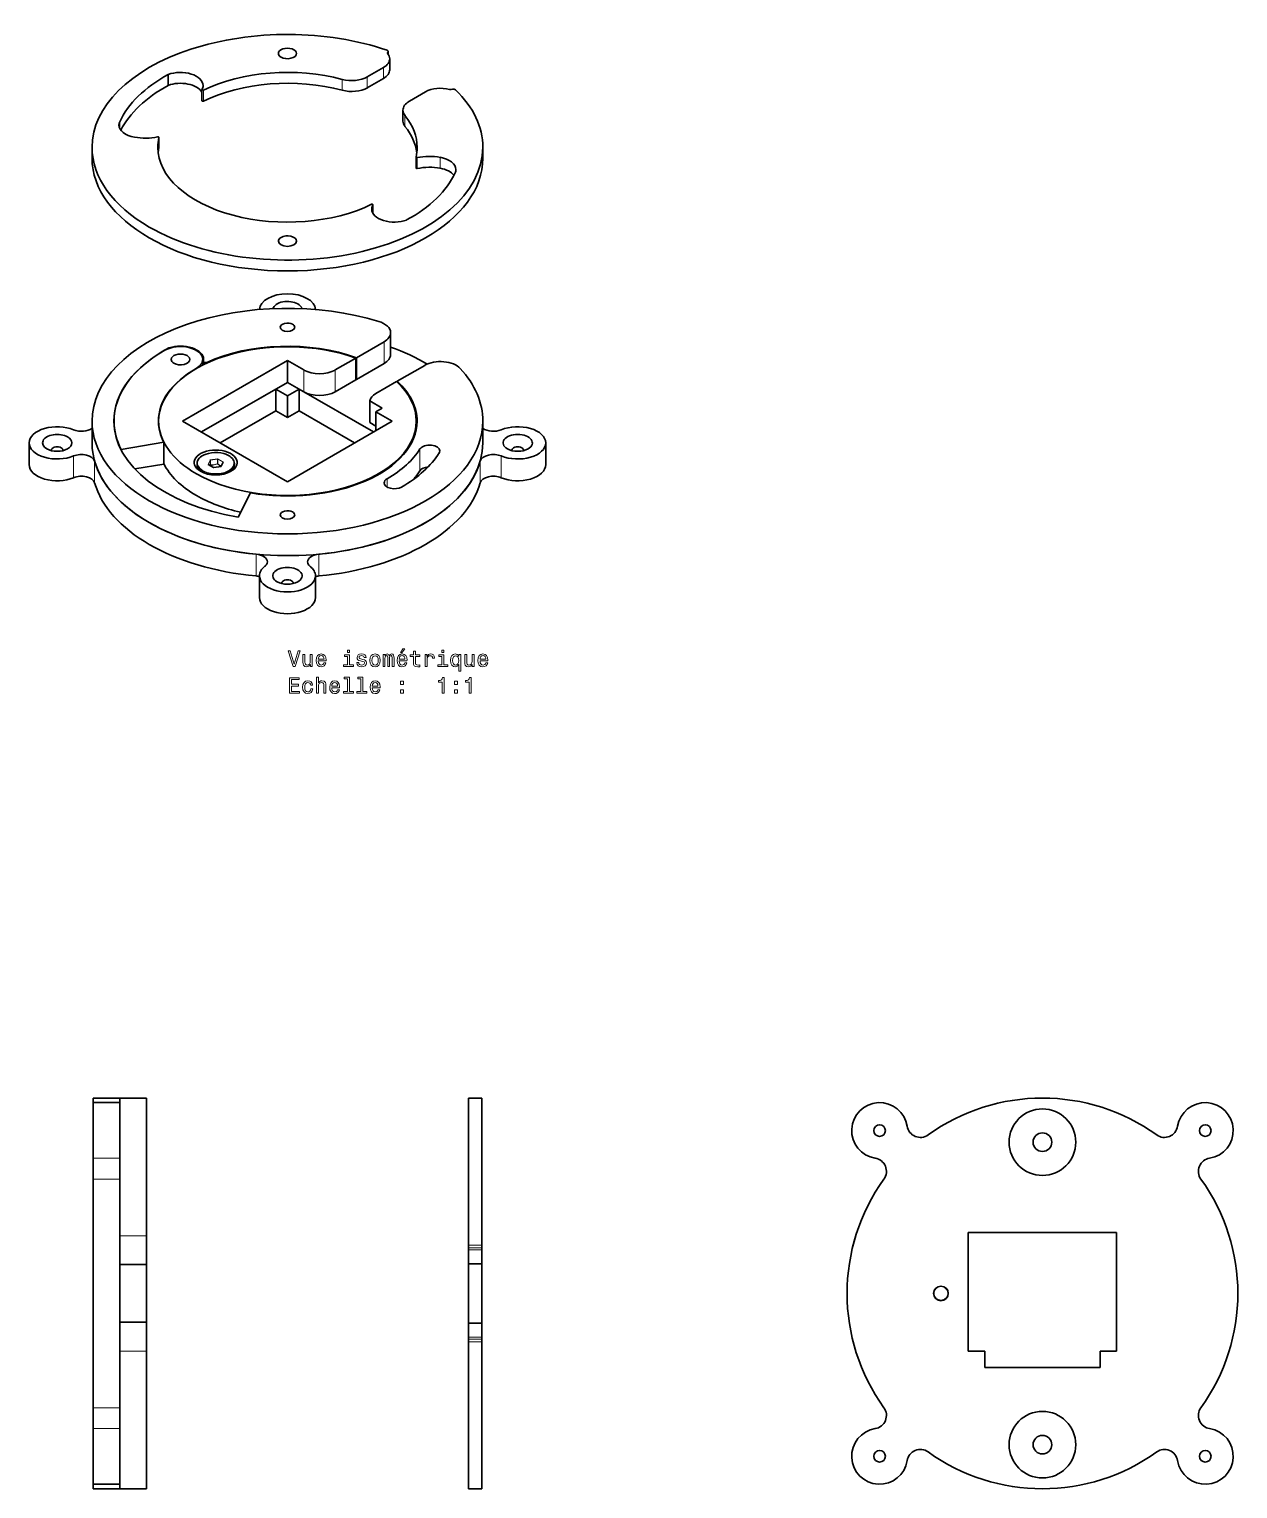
# Model space of a CAD drawing. Extents: x 338 to 980, y 50 to 705.
# Drawn here: x 706.4 to 978.6, y 376.5 to 705.2 of the extents above; entities that cross this region are included whole.
import ezdxf

# ---------------------------------------------------------------- set-up
doc = ezdxf.new("R2010")
doc.units = 0

msp = doc.modelspace()

# ---------------------------------------------------------------- linework, layer by layer
at = {"color": 7, "lineweight": 35, "ltscale": 0.017064}
msp.add_line((787.22, 700.22), (787.22, 699.54), dxfattribs=at)
at = {"color": 7, "lineweight": 13, "ltscale": 0.010741}
msp.add_line((787.14, 700.07), (787.14, 699.64), dxfattribs=at)
at = {"color": 7, "lineweight": 35, "ltscale": 0.061238}
for p, q in [((787.55, 696.08), (787.55, 698.53)), ((745.27, 691.55), (745.27, 689.1)), ((790.54, 684.52), (790.54, 686.97)), ((720.53, 676.17), (720.53, 678.62))]:
    msp.add_line(p, q, dxfattribs=at)
at = {"color": 7, "lineweight": 35, "ltscale": 0.061237}
for p, q in [((737.68, 692.55), (737.68, 695)), ((735.57, 680.84), (735.57, 678.4)), ((808.53, 676.17), (808.53, 678.62)), ((793.49, 676.39), (793.49, 673.94))]:
    msp.add_line(p, q, dxfattribs=at)
at = {"color": 7, "lineweight": 13, "ltscale": 0.061238}
for p, q in [((776.88, 693.9), (776.88, 691.46)), ((786.14, 696.57), (786.14, 694.12)), ((798.96, 673.91), (798.96, 676.36))]:
    msp.add_line(p, q, dxfattribs=at)
at = {"color": 7, "lineweight": 35, "ltscale": 0.104427}
for p, q in [((786.14, 696.57), (782.52, 694.48)), ((795.62, 691.1), (792, 689.01))]:
    msp.add_line(p, q, dxfattribs=at)
at = {"color": 7, "lineweight": 13, "ltscale": 0.061237}
for p, q in [((782.52, 694.48), (782.52, 692.03)), ((745.6, 691.46), (745.6, 689.01)), ((791, 683.3), (791, 685.75)), ((735.57, 680.83), (735.57, 678.38)), ((793.76, 676.29), (793.76, 673.84))]:
    msp.add_line(p, q, dxfattribs=at)
at = {"color": 7, "lineweight": 35, "ltscale": 0.104426}
msp.add_line((786.14, 694.12), (782.52, 692.03), dxfattribs=at)
at = {"color": 7, "lineweight": 13, "ltscale": 0.03683}
msp.add_line((726.76, 682.9), (726.76, 684.37), dxfattribs=at)
at = {"color": 7, "lineweight": 13, "ltscale": 0.046822}
msp.add_line((783.78, 665.65), (783.78, 663.78), dxfattribs=at)
at = {"color": 7, "lineweight": 35, "ltscale": 0.048186}
msp.add_line((783.79, 665.69), (783.79, 663.76), dxfattribs=at)
at = {"color": 7, "lineweight": 35, "ltscale": 0.179331}
for p, q in [((780.07, 631.23), (786.28, 634.81)), ((786.28, 629.91), (780.07, 626.33))]:
    msp.add_line(p, q, dxfattribs=at)
at = {"color": 7, "lineweight": 13, "ltscale": 0.122475}
for p, q in [((786.28, 629.91), (786.28, 634.81)), ((768.21, 623.56), (768.21, 628.46)), ((775.28, 623.56), (775.28, 628.46)), ((716.37, 604.21), (716.37, 609.11)), ((794.38, 605.78), (794.38, 610.67)), ((812.69, 609.11), (812.69, 604.21)), ((721.1, 603.08), (721.1, 607.98)), ((807.96, 607.98), (807.96, 603.08)), ((757.49, 582.07), (757.49, 586.97)), ((771.57, 582.07), (771.57, 586.97))]:
    msp.add_line(p, q, dxfattribs=at)
at = {"color": 7, "lineweight": 35, "ltscale": 0.122475}
for p, q in [((787.75, 631.96), (787.75, 636.86)), ((780.07, 626.33), (780.07, 631.23)), ((764.53, 625.68), (764.53, 630.58)), ((761.91, 619.27), (761.91, 624.17)), ((764.53, 617.76), (764.53, 622.66)), ((767.15, 619.27), (767.15, 624.17)), ((783.05, 621.52), (783.05, 616.62)), ((720.53, 612.05), (720.53, 616.95)), ((808.53, 612.05), (808.53, 616.95)), ((706.37, 612.05), (706.37, 607.15)), ((736.66, 607.28), (736.66, 612.18)), ((822.69, 612.05), (822.69, 607.15)), ((758.23, 582.11), (758.23, 577.21)), ((770.83, 582.11), (770.83, 577.21))]:
    msp.add_line(p, q, dxfattribs=at)
at = {"color": 7, "lineweight": 13, "ltscale": 0.003169}
msp.add_line((737.78, 633.3), (737.78, 633.42), dxfattribs=at)
at = {"color": 7, "lineweight": 13, "ltscale": 0.003339}
msp.add_line((737.88, 633.33), (737.88, 633.47), dxfattribs=at)
at = {"color": 7, "lineweight": 35, "ltscale": 0.134218}
msp.add_line((775.28, 628.46), (779.93, 631.14), dxfattribs=at)
at = {"color": 7, "lineweight": 35, "ltscale": 0.122473}
msp.add_line((779.93, 626.24), (779.93, 631.14), dxfattribs=at)
at = {"color": 7, "lineweight": 35}
for p, q in [((740.91, 616.95), (764.53, 630.58)), ((745.15, 614.5), (764.53, 625.68)), ((740.91, 616.95), (764.53, 603.31)), ((788.15, 616.95), (764.53, 603.31)), ((732.76, 433.47), (732.76, 464.5)), ((805.3, 431.39), (805.3, 464.5)), ((808.3, 431.39), (808.3, 464.5)), ((720.76, 420.5), (720.76, 446.23)), ((726.76, 420.5), (726.76, 446.23)), ((951.26, 434.2), (917.86, 434.2)), ((917.86, 407.5), (917.86, 434.2)), ((951.26, 434.2), (951.26, 407.5)), ((720.76, 394.77), (720.76, 420.5)), ((726.76, 394.77), (726.76, 420.5)), ((805.3, 376.5), (805.3, 409.61)), ((808.3, 376.5), (808.3, 409.61)), ((732.76, 376.5), (732.76, 407.53)), ((921.56, 403.8), (947.56, 403.8)), ((921.56, 403.8), (947.56, 403.8))]:
    msp.add_line(p, q, dxfattribs=at)
at = {"color": 7, "lineweight": 13, "ltscale": 0.001021}
msp.add_line((743.98, 628.77), (743.98, 628.81), dxfattribs=at)
at = {"color": 7, "lineweight": 35, "ltscale": 0.03226}
msp.add_line((745.44, 629.56), (745.44, 630.85), dxfattribs=at)
at = {"color": 7, "lineweight": 35, "ltscale": 0.019063}
msp.add_line((745.59, 630.4), (745.59, 629.64), dxfattribs=at)
at = {"color": 7, "lineweight": 13, "ltscale": 0.00369}
msp.add_line((746.4, 630.17), (746.4, 630.02), dxfattribs=at)
at = {"color": 7, "lineweight": 35, "ltscale": 0.106144}
for p, q in [((768.21, 628.46), (764.53, 630.58)), ((768.21, 623.56), (764.53, 625.68))]:
    msp.add_line(p, q, dxfattribs=at)
at = {"color": 7, "lineweight": 35, "ltscale": 0.179332}
msp.add_line((789.26, 625.92), (795.48, 629.51), dxfattribs=at)
at = {"color": 7, "lineweight": 35, "ltscale": 0.134219}
for p, q in [((779.93, 626.24), (775.28, 623.56)), ((784.47, 623.15), (789.12, 625.84))]:
    msp.add_line(p, q, dxfattribs=at)
at = {"color": 7, "lineweight": 35, "ltscale": 0.005473}
msp.add_line((789.26, 625.7), (789.26, 625.92), dxfattribs=at)
at = {"color": 7, "lineweight": 35, "ltscale": 0.483775}
for p, q in [((745.15, 614.5), (761.91, 624.17)), ((783.9, 614.5), (767.15, 624.17))]:
    msp.add_line(p, q, dxfattribs=at)
at = {"color": 7, "lineweight": 35, "ltscale": 0.075525}
for p, q in [((764.53, 622.66), (761.91, 624.17)), ((764.53, 622.66), (767.15, 624.17)), ((764.53, 617.76), (761.91, 619.27)), ((764.53, 617.76), (767.15, 619.27))]:
    msp.add_line(p, q, dxfattribs=at)
at = {"color": 7, "lineweight": 35, "ltscale": 0.08165}
msp.add_line((785.88, 619.89), (783.05, 621.52), dxfattribs=at)
at = {"color": 7, "lineweight": 35, "ltscale": 0.3613}
for p, q in [((749.4, 612.05), (761.91, 619.27)), ((779.66, 612.05), (767.15, 619.27))]:
    msp.add_line(p, q, dxfattribs=at)
at = {"color": 7, "lineweight": 35, "ltscale": 0.040824}
msp.add_line((785.88, 619.89), (784.47, 619.07), dxfattribs=at)
at = {"color": 7, "lineweight": 35, "ltscale": 0.106145}
for p, q in [((784.47, 619.07), (784.47, 614.82)), ((788.15, 616.95), (784.47, 619.07))]:
    msp.add_line(p, q, dxfattribs=at)
at = {"color": 7, "lineweight": 35, "ltscale": 0.02851}
msp.add_line((725.47, 615.81), (725.47, 616.95), dxfattribs=at)
at = {"color": 7, "lineweight": 35, "ltscale": 0.024593}
msp.add_line((735.52, 615.96), (735.52, 616.95), dxfattribs=at)
at = {"color": 7, "lineweight": 35, "ltscale": 0.040825}
msp.add_line((784.47, 615.8), (783.05, 616.62), dxfattribs=at)
at = {"color": 7, "lineweight": 35, "ltscale": 0.049251}
msp.add_line((793.54, 614.98), (793.54, 616.95), dxfattribs=at)
at = {"color": 7, "lineweight": 35, "ltscale": 0.243185}
msp.add_line((736.66, 612.18), (727.07, 610.54), dxfattribs=at)
at = {"color": 7, "lineweight": 35, "ltscale": 0.002522}
msp.add_line((727.07, 610.44), (727.07, 610.54), dxfattribs=at)
at = {"color": 7, "lineweight": 13, "ltscale": 0.025734}
for p, q in [((747.09, 608.19), (746.65, 607.26)), ((747.13, 608.14), (746.7, 607.21)), ((749.65, 606.79), (750.08, 607.73))]:
    msp.add_line(p, q, dxfattribs=at)
at = {"color": 7, "lineweight": 13, "ltscale": 0.026364}
msp.add_line((747.13, 607.09), (747.13, 608.14), dxfattribs=at)
at = {"color": 7, "lineweight": 13, "ltscale": 0.040914}
for p, q in [((748.77, 608.48), (747.16, 608.23)), ((748.79, 608.41), (747.17, 608.16))]:
    msp.add_line(p, q, dxfattribs=at)
at = {"color": 7, "lineweight": 13, "ltscale": 0.026366}
for p, q in [((747.17, 607.11), (747.17, 608.16)), ((748.79, 607.36), (748.79, 608.41)), ((748.84, 607.35), (748.84, 608.41))]:
    msp.add_line(p, q, dxfattribs=at)
at = {"color": 7, "lineweight": 13, "ltscale": 0.034176}
for p, q in [((750.02, 607.72), (748.84, 608.41)), ((746.68, 607.2), (747.86, 606.52))]:
    msp.add_line(p, q, dxfattribs=at)
at = {"color": 7, "lineweight": 13, "ltscale": 0.034178}
msp.add_line((750.05, 607.78), (748.87, 608.47), dxfattribs=at)
at = {"color": 7, "lineweight": 35, "ltscale": 0.164989}
msp.add_line((736.66, 607.28), (730.16, 606.17), dxfattribs=at)
at = {"color": 7, "lineweight": 35, "ltscale": 0.00732}
for p, q in [((744.17, 607.12), (744.17, 607.41)), ((752.57, 607.12), (752.57, 607.41))]:
    msp.add_line(p, q, dxfattribs=at)
at = {"color": 7, "lineweight": 35, "ltscale": 0.000191654}
msp.add_line((746.7, 607.2), (746.7, 607.21), dxfattribs=at)
at = {"color": 7, "lineweight": 35, "ltscale": 0.034176}
msp.add_line((746.7, 607.2), (747.89, 606.52), dxfattribs=at)
at = {"color": 7, "lineweight": 13, "ltscale": 0.002935}
msp.add_line((747.13, 607.09), (747.1, 606.98), dxfattribs=at)
at = {"color": 7, "lineweight": 13, "ltscale": 0.002601}
msp.add_line((747.17, 607.06), (747.13, 606.96), dxfattribs=at)
at = {"color": 7, "lineweight": 35, "ltscale": 0.040912}
msp.add_line((747.95, 606.51), (749.57, 606.76), dxfattribs=at)
at = {"color": 7, "lineweight": 13, "ltscale": 0.040912}
msp.add_line((747.96, 606.5), (749.58, 606.75), dxfattribs=at)
at = {"color": 7, "lineweight": 13, "ltscale": 0.001324}
msp.add_line((748.79, 607.36), (748.81, 607.31), dxfattribs=at)
at = {"color": 7, "lineweight": 13, "ltscale": 0.001085}
msp.add_line((748.84, 607.28), (748.81, 607.31), dxfattribs=at)
at = {"color": 7, "lineweight": 13, "ltscale": 0.001073}
msp.add_line((748.87, 607.32), (748.84, 607.35), dxfattribs=at)
at = {"color": 7, "lineweight": 35, "ltscale": 0.025734}
msp.add_line((749.6, 606.77), (750.04, 607.71), dxfattribs=at)
at = {"color": 7, "lineweight": 13, "ltscale": 0.001215}
msp.add_line((750.02, 607.67), (750.02, 607.72), dxfattribs=at)
at = {"color": 7, "lineweight": 13, "ltscale": 0.04695}
msp.add_line((786.99, 602.1), (786.99, 603.98), dxfattribs=at)
at = {"color": 7, "lineweight": 35, "ltscale": 0.153989}
msp.add_line((756.23, 600.78), (753.42, 595.29), dxfattribs=at)
at = {"color": 7, "lineweight": 35, "ltscale": 0.030039}
msp.add_line((720.76, 463.3), (720.76, 464.5), dxfattribs=at)
at = {"color": 7, "lineweight": 35, "ltscale": 0.15}
for p, q in [((720.76, 464.5), (726.76, 464.5)), ((726.76, 464.5), (732.76, 464.5)), ((726.76, 463.47), (720.76, 463.47)), ((726.76, 427), (732.76, 427)), ((726.76, 414), (732.76, 414)), ((726.76, 377.53), (720.76, 377.53)), ((720.76, 376.5), (726.76, 376.5)), ((726.76, 376.5), (732.76, 376.5))]:
    msp.add_line(p, q, dxfattribs=at)
at = {"color": 7, "lineweight": 35, "ltscale": 0.025726}
msp.add_line((726.76, 463.47), (726.76, 464.5), dxfattribs=at)
msp.add_line((726.76, 463.47), (726.76, 464.5), dxfattribs=at)
at = {"color": 7, "lineweight": 35, "ltscale": 0.075}
for p, q in [((805.3, 464.5), (808.3, 464.5)), ((808.3, 427.2), (805.3, 427.2)), ((808.3, 413.8), (805.3, 413.8)), ((805.3, 376.5), (808.3, 376.5))]:
    msp.add_line(p, q, dxfattribs=at)
at = {"color": 7, "lineweight": 35, "ltscale": 0.313062}
for p, q in [((720.76, 463.47), (720.76, 450.95)), ((726.76, 450.95), (726.76, 463.47)), ((720.76, 390.05), (720.76, 377.53)), ((726.76, 377.53), (726.76, 390.05))]:
    msp.add_line(p, q, dxfattribs=at)
at = {"color": 7, "lineweight": 35, "ltscale": 0.000370026}
msp.add_line((805.3, 459.55), (805.3, 459.56), dxfattribs=at)
at = {"color": 7, "lineweight": 13, "ltscale": 0.15}
for p, q in [((720.76, 450.95), (726.76, 450.95)), ((720.76, 446.23), (726.76, 446.23)), ((726.76, 433.47), (732.76, 433.47)), ((726.76, 407.53), (732.76, 407.53)), ((720.76, 394.77), (726.76, 394.77)), ((720.76, 390.05), (726.76, 390.05))]:
    msp.add_line(p, q, dxfattribs=at)
at = {"color": 7, "lineweight": 35, "ltscale": 0.117937}
for p, q in [((720.76, 446.23), (720.76, 450.95)), ((726.76, 446.23), (726.76, 450.95)), ((720.76, 390.05), (720.76, 394.77)), ((726.76, 390.05), (726.76, 394.77))]:
    msp.add_line(p, q, dxfattribs=at)
at = {"color": 7, "lineweight": 35, "ltscale": 0.318921}
for p, q in [((726.76, 433.47), (726.76, 446.23)), ((726.76, 394.77), (726.76, 407.53))]:
    msp.add_line(p, q, dxfattribs=at)
at = {"color": 7, "lineweight": 35, "ltscale": 0.055}
msp.add_line((951.26, 434.2), (951.26, 432), dxfattribs=at)
at = {"color": 7, "lineweight": 35, "ltscale": 0.161858}
msp.add_line((732.76, 427), (732.76, 433.47), dxfattribs=at)
at = {"color": 7, "lineweight": 13, "ltscale": 0.075}
for p, q in [((808.3, 431.39), (805.3, 431.39)), ((808.3, 430.78), (805.3, 430.78)), ((808.3, 430.34), (805.3, 430.34)), ((808.3, 410.66), (805.3, 410.66)), ((808.3, 410.22), (805.3, 410.22)), ((808.3, 409.61), (805.3, 409.61))]:
    msp.add_line(p, q, dxfattribs=at)
at = {"color": 7, "lineweight": 35, "ltscale": 0.015247}
for p, q in [((805.3, 430.78), (805.3, 431.39)), ((808.3, 430.78), (808.3, 431.39)), ((805.3, 409.61), (805.3, 410.22)), ((808.3, 409.61), (808.3, 410.22))]:
    msp.add_line(p, q, dxfattribs=at)
at = {"color": 7, "lineweight": 35, "ltscale": 0.010969}
for p, q in [((805.3, 430.34), (805.3, 430.78)), ((808.3, 430.34), (808.3, 430.78)), ((805.3, 410.22), (805.3, 410.66)), ((808.3, 410.22), (808.3, 410.66))]:
    msp.add_line(p, q, dxfattribs=at)
at = {"color": 7, "lineweight": 35, "ltscale": 0.078551}
for p, q in [((805.3, 427.2), (805.3, 430.34)), ((808.3, 427.2), (808.3, 430.34)), ((805.3, 410.66), (805.3, 413.8)), ((808.3, 410.66), (808.3, 413.8))]:
    msp.add_line(p, q, dxfattribs=at)
at = {"color": 7, "lineweight": 35, "ltscale": 0.374099}
msp.add_line((805.3, 413.8), (805.3, 428.76), dxfattribs=at)
at = {"color": 7, "lineweight": 35, "ltscale": 0.325}
msp.add_line((732.76, 414), (732.76, 427), dxfattribs=at)
at = {"color": 7, "lineweight": 35, "ltscale": 0.334998}
msp.add_line((808.3, 413.8), (808.3, 427.2), dxfattribs=at)
at = {"color": 7, "lineweight": 35, "ltscale": 0.001415}
msp.add_line((910.66, 419.36), (910.62, 419.32), dxfattribs=at)
at = {"color": 7, "lineweight": 13, "ltscale": 0.002001}
msp.add_line((911.7, 419), (911.7, 418.92), dxfattribs=at)
at = {"color": 7, "lineweight": 13, "ltscale": 3.00563e-05}
msp.add_line((913.3, 420.45), (913.3, 420.45), dxfattribs=at)
at = {"color": 7, "lineweight": 13, "ltscale": 0.000107431}
msp.add_line((913.32, 420.36), (913.32, 420.36), dxfattribs=at)
at = {"color": 7, "lineweight": 35, "ltscale": 0.161859}
msp.add_line((732.76, 407.53), (732.76, 414), dxfattribs=at)
at = {"color": 7, "lineweight": 35, "ltscale": 0.0375}
msp.add_line((951.26, 409), (951.26, 407.5), dxfattribs=at)
at = {"color": 7, "lineweight": 35, "ltscale": 0.0925}
for p, q in [((921.56, 407.5), (917.86, 407.5)), ((921.56, 407.5), (921.56, 403.8)), ((947.56, 407.5), (947.56, 403.8)), ((947.56, 407.5), (951.26, 407.5))]:
    msp.add_line(p, q, dxfattribs=at)
at = {"color": 7, "lineweight": 35, "ltscale": 0.025702}
for p, q in [((720.76, 376.5), (720.76, 377.53)), ((726.76, 376.5), (726.76, 377.53))]:
    msp.add_line(p, q, dxfattribs=at)
at = {"color": 7, "lineweight": 35, "ltscale": 0.0257}
msp.add_line((726.76, 376.5), (726.76, 377.53), dxfattribs=at)
at = {"color": 7, "lineweight": 35}
for points in [[(752.57, 607.41), (752.53, 607.73), (752.45, 607.98), (752.33, 608.23), (752.14, 608.5), (751.89, 608.76), (751.55, 609.03), (751.14, 609.27), (750.69, 609.47), (750.2, 609.63), (749.54, 609.78), (748.84, 609.86), (748.13, 609.87), (747.43, 609.82), (746.76, 609.69), (746.25, 609.54), (745.78, 609.36), (745.35, 609.13), (744.98, 608.88), (744.67, 608.59), (744.44, 608.28), (744.34, 608.12)], [(744.17, 607.12), (744.2, 606.8), (744.3, 606.5), (744.46, 606.21), (744.69, 605.92), (744.99, 605.65), (745.19, 605.5)], [(752.39, 606.41), (752.21, 606.12), (751.94, 605.81), (751.59, 605.53), (751.54, 605.5)], [(910.36, 419.54), (910.48, 419.42), (910.59, 419.33), (910.62, 419.32)], [(910.36, 419.54), (910.64, 419.28), (910.92, 419.1), (911.26, 418.98), (911.57, 418.93), (911.7, 418.92)]]:
    msp.add_lwpolyline(points, dxfattribs=at)
at = {"color": 7, "lineweight": 13}
for points in [[(748.79, 607.36), (748.4, 607.22), (747.98, 607.13), (747.56, 607.09), (747.17, 607.11)], [(748.81, 607.31), (748.31, 607.15), (747.82, 607.06), (747.5, 607.04), (747.17, 607.06)], [(748.84, 607.28), (749.22, 606.98), (749.59, 606.77)], [(748.87, 607.32), (749.03, 607.18), (749.36, 606.95), (749.62, 606.81)], [(913.24, 420.45), (913.23, 420.35), (913.16, 420.08), (913.04, 419.8), (912.85, 419.54), (912.61, 419.32), (912.33, 419.15), (912.28, 419.13)], [(913.32, 420.36), (913.3, 420.45), (913.3, 420.45)], [(913.32, 420.36), (913.31, 420.43), (913.3, 420.45)]]:
    msp.add_lwpolyline(points, dxfattribs=at)
for points in [[(789.99, 564.79), (790.28, 564.79), (790.99, 565.65), (790.49, 565.65)], [(766.92, 565.22), (766.05, 562.24), (765.14, 565.22), (764.66, 565.22), (765.79, 561.71), (766.3, 561.71), (767.4, 565.22)], [(770.13, 564.42), (769.68, 564.42), (769.68, 562.86), (769.63, 562.49), (769.49, 562.23), (769.26, 562.07), (768.96, 562.02), (768.72, 562.06), (768.57, 562.18), (768.49, 562.39), (768.47, 562.68), (768.47, 564.42), (768.02, 564.42), (768.02, 562.64), (768.04, 562.28), (768.13, 561.99), (768.43, 561.71), (768.9, 561.62), (769.15, 561.65), (769.37, 561.74), (769.55, 561.9), (769.7, 562.13), (769.7, 561.71), (770.13, 561.71)], [(771.46, 562.94), (773.24, 562.94), (773.24, 563.15), (773.16, 563.73), (772.94, 564.16), (772.59, 564.42), (772.12, 564.52), (771.66, 564.42), (771.31, 564.13), (771.08, 563.67), (771, 563.07), (771.07, 562.45), (771.3, 562), (771.65, 561.71), (772.1, 561.62), (772.5, 561.68), (772.82, 561.85), (773.06, 562.13), (773.19, 562.49), (772.75, 562.49), (772.66, 562.29), (772.53, 562.14), (772.16, 562.02), (771.87, 562.07), (771.65, 562.25), (771.51, 562.54), (771.46, 562.92)], [(771.46, 563.31), (771.52, 563.66), (771.65, 563.92), (771.86, 564.07), (772.13, 564.13), (772.4, 564.07), (772.61, 563.92), (772.73, 563.66), (772.78, 563.31)], [(778.5, 562.09), (778.5, 564.33), (777.36, 564.33), (777.36, 563.95), (778.06, 563.95), (778.06, 562.09), (777.15, 562.09), (777.15, 561.71), (779.42, 561.71), (779.42, 562.09)], [(778.52, 565.33), (778.05, 565.33), (778.05, 564.83), (778.52, 564.83)], [(781.51, 563.29), (781.08, 563.39), (780.76, 563.51), (780.66, 563.75), (780.69, 563.91), (780.79, 564.03), (780.96, 564.11), (781.21, 564.14), (781.45, 564.11), (781.64, 564.02), (781.76, 563.88), (781.81, 563.7), (782.24, 563.7), (782.24, 563.71), (782.16, 564.04), (781.96, 564.3), (781.64, 564.46), (781.21, 564.52), (780.78, 564.46), (780.47, 564.29), (780.27, 564.04), (780.21, 563.73), (780.26, 563.43), (780.4, 563.22), (780.63, 563.06), (780.97, 562.96), (781.46, 562.84), (781.77, 562.71), (781.85, 562.61), (781.88, 562.46), (781.83, 562.27), (781.71, 562.13), (781.51, 562.04), (781.25, 562.01), (780.97, 562.04), (780.77, 562.15), (780.64, 562.32), (780.58, 562.56), (780.15, 562.56), (780.22, 562.15), (780.43, 561.86), (780.76, 561.68), (781.21, 561.62), (781.69, 561.68), (782.03, 561.86), (782.25, 562.14), (782.32, 562.51), (782.27, 562.83), (782.11, 563.04), (781.85, 563.19)], [(783.09, 563.06), (783.17, 562.45), (783.4, 562), (783.77, 561.71), (784.26, 561.62), (784.75, 561.71), (785.12, 561.99), (785.35, 562.44), (785.44, 563.06), (785.35, 563.68), (785.12, 564.14), (784.75, 564.42), (784.26, 564.52), (783.77, 564.42), (783.4, 564.13), (783.17, 563.68)], [(783.54, 563.07), (783.59, 563.52), (783.73, 563.85), (783.96, 564.05), (784.26, 564.12), (784.57, 564.05), (784.79, 563.86), (784.93, 563.52), (784.98, 563.07), (784.93, 562.61), (784.79, 562.28), (784.57, 562.08), (784.26, 562.01), (783.96, 562.08), (783.73, 562.28), (783.59, 562.61)], [(786.08, 561.71), (786.49, 561.71), (786.49, 563.52), (786.51, 563.8), (786.59, 563.99), (786.7, 564.11), (786.86, 564.15), (786.98, 564.11), (787.06, 564.01), (787.1, 563.84), (787.11, 563.61), (787.11, 561.71), (787.5, 561.71), (787.5, 563.52), (787.52, 563.79), (787.6, 563.99), (787.72, 564.11), (787.87, 564.15), (787.99, 564.11), (788.07, 564.01), (788.12, 563.61), (788.12, 561.71), (788.53, 561.71), (788.53, 563.58), (788.5, 563.97), (788.42, 564.27), (788.26, 564.45), (788, 564.52), (787.69, 564.42), (787.46, 564.12), (787.27, 564.41), (786.96, 564.52), (786.67, 564.42), (786.47, 564.13), (786.47, 564.42), (786.08, 564.42)], [(789.68, 562.94), (791.45, 562.94), (791.46, 563.15), (791.38, 563.73), (791.16, 564.16), (790.8, 564.42), (790.34, 564.52), (789.88, 564.42), (789.52, 564.13), (789.3, 563.67), (789.22, 563.07), (789.29, 562.45), (789.52, 562), (789.87, 561.71), (790.32, 561.62), (790.71, 561.68), (791.04, 561.85), (791.27, 562.13), (791.41, 562.49), (790.97, 562.49), (790.88, 562.29), (790.75, 562.14), (790.38, 562.02), (790.09, 562.07), (789.87, 562.25), (789.73, 562.54), (789.68, 562.92)], [(789.68, 563.31), (789.73, 563.66), (789.87, 563.92), (790.08, 564.07), (790.35, 564.13), (790.62, 564.07), (790.82, 563.92), (790.95, 563.66), (791, 563.31)], [(792.92, 563.95), (792.92, 562.6), (792.95, 562.16), (793.09, 561.85), (793.38, 561.68), (793.86, 561.62), (794.38, 561.64), (794.38, 562.03), (794, 562), (793.65, 562.04), (793.46, 562.16), (793.38, 562.37), (793.37, 562.67), (793.37, 563.95), (794.38, 563.95), (794.38, 564.33), (793.37, 564.33), (793.37, 565.12), (792.92, 565.12), (792.92, 564.33), (792.16, 564.33), (792.16, 563.95)], [(795.53, 561.71), (795.97, 561.71), (795.97, 563.26), (796.02, 563.63), (796.15, 563.9), (796.38, 564.06), (796.67, 564.12), (796.9, 564.08), (797.06, 563.98), (797.16, 563.81), (797.2, 563.58), (797.65, 563.58), (797.59, 563.99), (797.42, 564.28), (797.14, 564.46), (796.77, 564.52), (796.51, 564.48), (796.29, 564.38), (796.09, 564.2), (795.93, 563.97), (795.93, 564.42), (795.53, 564.42)], [(799.76, 562.09), (799.76, 564.33), (798.62, 564.33), (798.62, 563.95), (799.31, 563.95), (799.31, 562.09), (798.4, 562.09), (798.4, 561.71), (800.67, 561.71), (800.67, 562.09)], [(799.77, 565.33), (799.3, 565.33), (799.3, 564.83), (799.77, 564.83)], [(803.1, 564), (802.94, 564.23), (802.77, 564.39), (802.56, 564.48), (802.32, 564.52), (801.89, 564.42), (801.56, 564.13), (801.34, 563.68), (801.27, 563.07), (801.34, 562.45), (801.56, 562), (801.89, 561.71), (802.32, 561.62), (802.56, 561.65), (802.76, 561.73), (802.94, 561.89), (803.1, 562.13), (803.1, 560.66), (803.54, 560.66), (803.54, 564.42), (803.1, 564.42)], [(801.72, 563.07), (801.77, 563.52), (801.91, 563.85), (802.12, 564.05), (802.4, 564.12), (802.69, 564.05), (802.91, 563.85), (803.04, 563.52), (803.09, 563.07), (803.04, 562.61), (802.91, 562.28), (802.69, 562.08), (802.4, 562.02), (802.12, 562.08), (801.91, 562.28), (801.77, 562.62)], [(806.56, 564.42), (806.12, 564.42), (806.12, 562.86), (806.06, 562.49), (805.92, 562.23), (805.69, 562.07), (805.39, 562.02), (805.16, 562.06), (805.01, 562.18), (804.92, 562.39), (804.9, 562.68), (804.9, 564.42), (804.46, 564.42), (804.46, 562.64), (804.47, 562.28), (804.57, 561.99), (804.86, 561.71), (805.33, 561.62), (805.58, 561.65), (805.8, 561.74), (805.98, 561.9), (806.14, 562.13), (806.14, 561.71), (806.56, 561.71)], [(807.9, 562.94), (809.67, 562.94), (809.68, 563.15), (809.6, 563.73), (809.37, 564.16), (809.02, 564.42), (808.55, 564.52), (808.09, 564.42), (807.74, 564.13), (807.51, 563.67), (807.43, 563.07), (807.51, 562.45), (807.73, 562), (808.08, 561.71), (808.54, 561.62), (808.93, 561.68), (809.25, 561.85), (809.49, 562.13), (809.63, 562.49), (809.19, 562.49), (809.1, 562.29), (808.96, 562.14), (808.59, 562.02), (808.3, 562.07), (808.09, 562.25), (807.95, 562.54), (807.9, 562.92)], [(807.9, 563.31), (807.95, 563.66), (808.09, 563.92), (808.29, 564.07), (808.57, 564.13), (808.83, 564.07), (809.04, 563.92), (809.17, 563.66), (809.21, 563.31)], [(764.99, 555.67), (767.21, 555.67), (767.21, 556.09), (765.45, 556.09), (765.45, 557.27), (767.02, 557.27), (767.02, 557.69), (765.45, 557.69), (765.45, 558.74), (767.17, 558.74), (767.17, 559.17), (764.99, 559.17)], [(771.07, 555.67), (771.52, 555.67), (771.52, 557.23), (771.56, 557.59), (771.71, 557.85), (771.94, 558.01), (772.24, 558.07), (772.48, 558.02), (772.63, 557.89), (772.71, 557.66), (772.73, 557.36), (772.73, 555.67), (773.18, 555.67), (773.18, 557.45), (773.16, 557.8), (773.07, 558.1), (772.77, 558.37), (772.31, 558.47), (772.05, 558.43), (771.84, 558.34), (771.65, 558.19), (771.52, 557.98), (771.52, 559.29), (771.07, 559.29)], [(778.03, 558.91), (778.03, 556.04), (777.12, 556.04), (777.12, 555.67), (779.38, 555.67), (779.38, 556.04), (778.47, 556.04), (778.47, 559.29), (777.33, 559.29), (777.33, 558.91)], [(781.07, 558.91), (781.07, 556.04), (780.15, 556.04), (780.15, 555.67), (782.42, 555.67), (782.42, 556.04), (781.51, 556.04), (781.51, 559.29), (780.37, 559.29), (780.37, 558.91)], [(799.35, 555.67), (799.81, 555.67), (799.81, 559.19), (799.47, 559.19), (799.38, 558.88), (799.2, 558.68), (798.92, 558.56), (798.54, 558.52), (798.54, 558.16), (799.35, 558.16)], [(805.42, 555.67), (805.88, 555.67), (805.88, 559.19), (805.54, 559.19), (805.45, 558.88), (805.27, 558.68), (804.99, 558.56), (804.61, 558.52), (804.61, 558.16), (805.42, 558.16)], [(769.76, 557.48), (770.2, 557.48), (770.11, 557.88), (769.89, 558.2), (769.56, 558.39), (769.12, 558.47), (768.63, 558.37), (768.27, 558.09), (768.03, 557.63), (767.95, 557.01), (768.03, 556.4), (768.26, 555.95), (768.61, 555.67), (769.1, 555.57), (769.54, 555.65), (769.87, 555.86), (770.11, 556.19), (770.21, 556.63), (769.78, 556.63), (769.71, 556.35), (769.57, 556.14), (769.37, 556.01), (769.12, 555.97), (768.81, 556.03), (768.59, 556.24), (768.45, 556.56), (768.41, 557.03), (768.45, 557.48), (768.59, 557.81), (768.82, 558.01), (769.12, 558.08), (769.38, 558.04), (769.58, 557.92), (769.71, 557.73)], [(774.5, 556.89), (776.27, 556.89), (776.28, 557.1), (776.2, 557.68), (775.98, 558.11), (775.62, 558.37), (775.15, 558.47), (774.7, 558.37), (774.34, 558.09), (774.12, 557.63), (774.04, 557.02), (774.11, 556.4), (774.34, 555.95), (774.69, 555.67), (775.14, 555.57), (775.53, 555.64), (775.86, 555.81), (776.09, 556.08), (776.23, 556.44), (775.79, 556.44), (775.7, 556.24), (775.57, 556.09), (775.2, 555.97), (774.91, 556.02), (774.69, 556.2), (774.55, 556.49), (774.5, 556.88)], [(774.5, 557.26), (774.55, 557.61), (774.69, 557.87), (774.9, 558.03), (775.17, 558.08), (775.44, 558.03), (775.64, 557.87), (775.77, 557.61), (775.82, 557.26)], [(783.61, 556.89), (785.38, 556.89), (785.39, 557.1), (785.31, 557.68), (785.09, 558.11), (784.73, 558.37), (784.26, 558.47), (783.8, 558.37), (783.45, 558.09), (783.22, 557.63), (783.14, 557.02), (783.22, 556.4), (783.45, 555.95), (783.79, 555.67), (784.25, 555.57), (784.64, 555.64), (784.96, 555.81), (785.2, 556.08), (785.34, 556.44), (784.9, 556.44), (784.81, 556.24), (784.68, 556.09), (784.3, 555.97), (784.02, 556.02), (783.8, 556.2), (783.66, 556.49), (783.61, 556.88)], [(783.61, 557.26), (783.66, 557.61), (783.8, 557.87), (784.01, 558.03), (784.28, 558.08), (784.55, 558.03), (784.75, 557.87), (784.88, 557.61), (784.92, 557.26)], [(789.99, 557.62), (790.68, 557.62), (790.68, 558.37), (789.99, 558.37)], [(789.99, 555.67), (790.68, 555.67), (790.68, 556.42), (789.99, 556.42)], [(802.13, 557.62), (802.83, 557.62), (802.83, 558.37), (802.13, 558.37)], [(802.13, 555.67), (802.83, 555.67), (802.83, 556.42), (802.13, 556.42)]]:
    msp.add_lwpolyline(points, close=True, dxfattribs=at)
at = {"color": 7, "lineweight": 35}
for centre, radius in [((934.56, 454.56), 7.5), ((897.89, 457.17), 1.3), ((971.23, 457.17), 1.3), ((934.56, 454.56), 2.1), ((911.7, 420.5), 1.65), ((934.56, 386.44), 7.5), ((934.56, 386.44), 2.1), ((897.89, 383.83), 1.3), ((971.23, 383.83), 1.3)]:
    msp.add_circle(centre, radius, dxfattribs=at)
for centre, radius, start, end in [((745.73, 607.4), 1.56, 152.4009, 179.5643), ((747.93, 606.62), 0.106, 244.7011, 280.1215), ((749.56, 606.83), 0.0644, 275.0056, 307.6149), ((751.01, 607.13), 1.56, 332.3907, 359.5807), ((934.56, 420.5), 44, 54.2085, 125.7961), ((934.56, 420.5), 44, 54.2114, 125.7886), ((897.89, 457.17), 6.3, 8.998, 261.002), ((971.23, 457.17), 6.3, 278.998, 171.002), ((907.07, 458.63), 3, 188.998, 305.7886), ((962.04, 458.63), 3, 234.2114, 351.002), ((896.43, 447.99), 3, 324.2114, 81.002), ((972.68, 447.99), 3, 98.998, 215.7886), ((934.56, 420.5), 44, 144.2039, 215.7917), ((934.56, 420.5), 44, 144.2114, 215.7886), ((934.56, 420.5), 44, 324.2114, 35.7886), ((911.67, 420.57), 1.65, 271.0001, 292.7524), ((896.43, 393.01), 3, 278.998, 35.7886), ((972.68, 393.01), 3, 144.2114, 261.002), ((897.89, 383.83), 6.3, 98.998, 351.002), ((971.23, 383.83), 6.3, 188.998, 81.002), ((907.07, 382.37), 3, 54.2114, 171.002), ((934.56, 420.5), 44, 234.2114, 305.7886), ((962.04, 382.37), 3, 8.998, 125.7886)]:
    msp.add_arc(centre, radius, start, end, dxfattribs=at)
at = {"color": 7, "lineweight": 13}
for centre, radius, start, end in [((747.18, 607.1), 0.0484, 196.6983, 251.7895), ((911.7, 420.5), 1.6, 358.0873, 227.4555), ((911.7, 420.5), 1.54, 358.0873, 227.3835), ((911.7, 420.5), 1.62, 228.2812, 355.0523), ((911.68, 420.63), 1.62, 231.0035, 270.7414), ((911.67, 420.57), 1.57, 271.0025, 292.7503), ((911.67, 420.55), 1.63, 292.973, 356.2857), ((913.26, 420.08), 0.371, 83.3193, 92.1399), ((913.25, 420.07), 0.375, 82.3728, 91.1089), ((911.71, 420.24), 1.62, 358.7839, 4.2964)]:
    msp.add_arc(centre, radius, start, end, dxfattribs=at)
at = {"color": 7, "lineweight": 35}
for centre, major_axis, start_param, end_param in [((764.53, 678.62), (44, 0), 1.035512, 3.14163), ((764.53, 699.75), (2.05, 0), 0, 3.141593), ((786.72, 700.22), (0.5, 0), 0, 1.035512), ((786.72, 700.22), (0.5, 0), 5.734108, 6.283185), ((764.53, 699.75), (2.05, 0), 3.141593, 3.926991), ((764.53, 699.75), (2.05, 0), 3.926991, 6.283185), ((782.75, 698.53), (4.8, 0), 5.497787, 6.283186), ((787.74, 699.86), (0.7, 0), 2.592515, 3.141593), ((787.74, 699.86), (0.7, 0), 3.141593, 3.574312), ((782.75, 698.53), (4.8, 0), 0, 0.432719), ((764.53, 678.62), (39.06, 0), 2.328643, 2.883566), ((740.44, 692.53), (5.1, 0), 6.283185, 8.426778), ((764.53, 678.62), (29.21, 0), 1.134418, 2.275828), ((764.53, 676.17), (29.21, 0), 1.134418, 2.275828), ((778.99, 696.52), (5, 0), 4.27601, 5.497787), ((782.75, 696.08), (4.8, 0), 5.497787, 6.283186), ((764.53, 676.17), (39.06, 0), 2.328643, 2.858484), ((740.44, 690.08), (5.1, 0), 0.329988, 2.143592), ((745.47, 691.55), (0.2, 0), 2.817952, 3.142886), ((745.47, 691.55), (0.2, 0), 3.142886, 5.41742), ((740.44, 692.53), (5.1, 0), 5.959545, 6.283185), ((778.99, 694.07), (5, 0), 4.27601, 5.497787), ((799.01, 689.14), (4.8, 0), 1.138077, 2.356194), ((801.32, 692.02), (0.7, 0), 4.27967, 5.261467), ((801.94, 691.43), (0.5, 0), 0.535284, 2.119874), ((764.53, 678.62), (44, 0), 0.000034, 0.535284), ((745.47, 689.1), (0.2, 0), 3.142886, 5.41742), ((795.54, 686.97), (5, 0), 2.356194, 3.141593), ((731.59, 683.64), (5, 0), 2.883566, 3.14167), ((795.54, 686.97), (5, 0), 3.141593, 3.577971), ((795.54, 684.52), (5, 0), 3.141593, 3.577971), ((764.53, 678.62), (29.21, 0), 6.283092, 6.719564), ((731.59, 683.64), (5, 0), 3.14167, 4.408843), ((732.52, 685.35), (8.1, 0), 4.408843, 5.062822), ((735.37, 680.84), (0.2, 0), 6.283168, 8.204415), ((764.53, 678.62), (29.21, 0), 3.010162, 3.141546), ((735.37, 680.84), (0.2, 0), 6.151755, 6.283168), ((764.53, 676.17), (29.21, 0), 0.07268, 0.436379), ((764.53, 678.62), (44, 0), 3.14163, 3.926991), ((764.53, 678.62), (44, 0), 3.926991, 6.283219), ((764.53, 678.62), (29.21, 0), 3.141546, 5.41742), ((764.53, 676.17), (29.21, 0), 3.010162, 3.068913), ((735.37, 678.4), (0.2, 0), 6.151755, 6.283168), ((764.53, 678.62), (29.21, 0), 6.151755, 6.283092), ((764.53, 676.17), (44, 0), 3.14163, 6.283219), ((793.69, 676.39), (0.2, 0), 3.010162, 3.141575), ((793.69, 676.39), (0.2, 0), 3.141575, 5.062822), ((793.69, 673.94), (0.2, 0), 3.141575, 5.062822), ((796.54, 671.89), (8.1, 0), 1.26725, 1.92123), ((796.54, 669.44), (8.1, 0), 1.26725, 1.92123), ((797.46, 673.6), (5, 0), 0.000077, 1.26725), ((797.46, 671.15), (5, 0), 0.41647, 1.26725), ((764.53, 678.62), (39.06, 0), 5.470235, 6.025159), ((797.46, 673.6), (5, 0), 6.025159, 6.283263), ((783.59, 665.69), (0.2, 0), 0.001293, 2.275828), ((788.61, 664.71), (5.1, 0), 2.817952, 3.141593), ((788.61, 664.71), (5.1, 0), 3.141593, 5.285185), ((783.59, 665.69), (0.2, 0), 5.959545, 6.284479), ((764.53, 657.48), (2.05, 0), 2.356194, 3.141593), ((764.53, 657.48), (2.05, 0), 3.141593, 6.283185), ((764.53, 657.48), (2.05, 0), 6.283185, 8.63938), ((764.53, 641.99), (6.3, 0), 0.027255, 3.114337), ((764.53, 616.95), (44, 0), 1.08472, 3.141632), ((764.53, 641.99), (3.3, 0), 0.785398, 2.988366), ((764.53, 641.99), (3.3, 0), 0.153227, 0.785398), ((764.53, 638.08), (1.65, 0), 0.785398, 3.141593), ((764.53, 638.08), (1.65, 0), 3.141593, 6.283185), ((764.53, 638.08), (1.65, 0), 0, 0.785398), ((782.75, 636.86), (5, 0), 6.283185, 7.367905), ((764.53, 616.95), (29.01, 0), 1.011355, 3.1416), ((764.53, 616.95), (29.21, 0), 1.009781, 2.240349), ((782.75, 636.86), (5, 0), 5.497787, 6.283185), ((764.53, 616.95), (39.11, 0), 2.323714, 3.141551), ((764.53, 616.95), (39.06, 0), 2.356194, 3.141641), ((740.44, 630.85), (5, 0), 0, 2.356194), ((738.13, 633.21), (0.5, 0), 2.086123, 2.323714), ((740.44, 630.85), (5.2, 0), 0.000002, 2.086123), ((740.44, 630.85), (2.1, 0), 6.283185, 9.424778), ((782.75, 631.96), (5, 0), 5.497787, 6.283185), ((764.53, 612.05), (44, 0), 0.772815, 1.014893), ((764.53, 616.95), (29.06, 0), 2.356194, 3.141641), ((740.44, 630.85), (2.1, 0), 3.141593, 3.926991), ((740.44, 630.85), (2.1, 0), 3.926991, 6.283185), ((740.44, 630.85), (5, 0), 5.497787, 6.283185), ((740.44, 630.85), (5.2, 0), 6.144453, 6.283187), ((746.09, 630.4), (0.5, 0), 3.00286, 3.141666), ((746.09, 630.4), (0.5, 0), 3.141666, 5.381941), ((771.74, 630.5), (5, 0), 3.926991, 5.497787), ((799.01, 627.47), (5, 0), 0.486077, 2.356194), ((764.53, 616.95), (44, 0), 6.283184, 6.769262), ((764.53, 612.05), (29.21, 0), 1.009781, 1.015636), ((764.53, 616.95), (29.01, 0), 6.283174, 6.842627), ((764.53, 616.95), (29.21, 0), 0.00005, 0.561015), ((771.74, 625.6), (5, 0), 3.926991, 5.497787), ((788, 621.11), (5, 0), 2.356194, 2.999696), ((712.67, 612.05), (6.3, 0), 0.942442, 3.141593), ((718.13, 616.39), (3, 0), 4.084035, 5.636306), ((764.53, 616.95), (44, 0), 3.141632, 6.283184), ((764.53, 616.95), (39.11, 0), 3.141551, 4.42441), ((764.53, 616.95), (39.06, 0), 3.141641, 3.429572), ((764.53, 616.95), (29.06, 0), 3.141641, 3.429572), ((764.53, 616.95), (29.01, 0), 3.1416, 3.926991), ((764.53, 616.95), (29.01, 0), 3.926991, 6.283174), ((764.53, 616.95), (29.21, 0), 4.42441, 6.283235), ((810.92, 616.39), (3, 0), 3.788472, 5.340743), ((816.39, 612.05), (6.3, 0), 6.283185, 8.482336), ((712.67, 612.05), (6.3, 0), 3.141593, 5.340743), ((712.67, 612.05), (3.3, 0), 0.785398, 3.926991), ((712.67, 612.05), (3.3, 0), 5.497787, 7.068583), ((764.53, 612.05), (44, 0), 3.141632, 3.926991), ((764.53, 612.05), (44, 0), 3.926991, 6.283184), ((796.54, 610.22), (2.3, 0), 6.283064, 9.075712), ((816.39, 612.05), (6.3, 0), 4.084035, 6.283185), ((816.39, 612.05), (3.3, 0), 5.497787, 10.210176), ((712.67, 612.05), (3.3, 0), 3.926991, 5.497787), ((712.67, 610.41), (1.3, 0), 0, 3.141593), ((712.67, 610.41), (1.3, 0), 3.141593, 3.304915), ((712.67, 610.41), (1.3, 0), 6.119864, 6.283185), ((718.13, 607.7), (3, 0), 0.16077, 2.19915), ((748.37, 607.62), (4.85, 0), 5.497787, 10.210176), ((764.53, 616.95), (31.76, 0), 5.497787, 5.934119), ((764.53, 616.95), (36.36, 0), 5.497787, 5.934119), ((796.54, 610.22), (2.3, 0), 5.934119, 6.283064), ((810.92, 607.7), (3, 0), 0.942442, 2.980823), ((816.39, 612.05), (3.3, 0), 3.926991, 5.497787), ((816.39, 610.41), (1.3, 0), 0, 3.141593), ((816.39, 610.41), (1.3, 0), 3.141593, 3.304915), ((816.39, 610.41), (1.3, 0), 6.119864, 6.283185), ((712.67, 607.15), (-6.3, 0), 6.283185, 8.482336), ((764.53, 612.05), (44, 0), 3.302362, 4.551619), ((764.53, 612.05), (29.01, 0), 3.423696, 3.926991), ((748.37, 607.62), (4.85, 0), 3.926991, 5.497787), ((764.53, 612.05), (44, 0), 4.873159, 6.122416), ((764.53, 612.05), (-31.76, 0), 2.677291, 2.792527), ((796.54, 605.32), (-2.3, 0), 4.8581, 5.934119), ((816.39, 607.15), (-6.3, 0), 0.942442, 3.141593), ((718.13, 602.8), (3, 0), 0.16077, 2.19915), ((764.53, 607.15), (44, 0), 3.302362, 4.551619), ((764.53, 607.15), (44, 0), 4.873159, 6.122416), ((788.61, 603.04), (2.3, 0), 2.356194, 3.141593), ((788.61, 603.04), (2.3, 0), 3.141593, 5.497787), ((810.92, 602.8), (3, 0), 0.942442, 2.980823), ((764.53, 612.05), (29.01, 0), 3.926991, 4.341249), ((764.53, 595.81), (1.65, 0), 0.785398, 3.141593), ((764.53, 595.81), (1.65, 0), 3.141593, 6.283185), ((764.53, 595.81), (1.65, 0), 0, 0.785398), ((757.01, 585.26), (3, 0), 0.000047, 1.410027), ((757.01, 585.26), (3, 0), 5.654831, 6.283232), ((772.05, 585.26), (3, 0), 1.731566, 3.141546), ((772.05, 585.26), (3, 0), 3.141546, 3.769947), ((757.01, 580.36), (3, 0), 1.15047, 1.410027), ((764.53, 582.11), (6.3, 0), 2.513239, 3.141592), ((764.53, 582.11), (6.3, 0), 3.141592, 6.283186), ((764.53, 582.11), (3.3, 0), 5.497787, 10.210176), ((764.53, 582.11), (6.3, 0), 0, 0.628354), ((772.05, 580.36), (3, 0), 1.731566, 1.991126), ((764.53, 582.11), (3.3, 0), 3.926991, 5.497787), ((764.53, 580.47), (1.3, 0), 0, 3.141593), ((764.53, 580.47), (1.3, 0), 3.141593, 3.304915), ((764.53, 580.47), (1.3, 0), 6.119864, 6.283185), ((764.53, 577.21), (-6.3, 0), 6.283185, 9.424778)]:
    msp.add_ellipse(centre, major_axis=major_axis, ratio=0.57735, start_param=start_param, end_param=end_param, dxfattribs=at)
at = {"color": 7, "lineweight": 13}
for centre, major_axis, ratio, start_param, end_param in [((748.37, 607.49), (4.1, 0), 0.57735, 5.997787, 12.280972), ((747.18, 608.18), (0.1, 0), 0.57735, 1.832596, 2.879793), ((747.09, 608.15), (-0.0453, 0.0211), 0.788675, 3.492472, 5.063268), ((747.18, 608.14), (0.05, 0), 0.57735, 1.832596, 2.879793), ((747.16, 608.19), (-0.0076, 0.0494), 0.211325, 4.080475, 5.651271), ((748.8, 608.43), (0.1, 0), 0.57735, 0.785398, 1.832596), ((748.77, 608.44), (-0.0076, 0.0494), 0.211325, 4.080475, 5.651271), ((748.8, 608.39), (0.05, 0), 0.57735, 0.785398, 1.832596), ((748.87, 608.43), (0.025, 0.0433), 0.57735, 0.785398, 2.356194), ((748.37, 607.41), (4.2, 0), 0.57735, 3.141622, 6.283214), ((748.37, 607.12), (-4.2, 0), 0.57735, 0.000029, 0.78949), ((746.75, 607.24), (0.1, 0), 0.57735, 2.879793, 3.926991), ((746.65, 607.22), (-0.0453, 0.0211), 0.788675, 3.492472, 5.063268), ((746.68, 607.16), (-0.025, -0.0433), 0.57735, 3.141593, 3.926991), ((747.18, 607.08), (0.05, 0), 0.57735, 1.832596, 2.879793), ((747.18, 607.08), (0.0045, 0.0498), 0.363163, 1.009314, 2.132278), ((747.93, 606.56), (0.1, 0), 0.57735, 3.926991, 4.974188), ((747.86, 606.48), (-0.025, -0.0433), 0.57735, 3.141593, 3.926991), ((747.96, 606.46), (0.0076, -0.0494), 0.211325, 2.509678, 3.141593), ((748.8, 607.33), (0.05, 0), 0.57735, 0.785398, 1.832596), ((748.8, 607.33), (0.0337, 0.037), 0.394572, 4.480817, 5.603781), ((749.58, 606.71), (0.0076, -0.0494), 0.211325, 2.509678, 3.141593), ((749.55, 606.81), (0.1, 0), 0.57735, 4.974188, 6.021386), ((749.65, 606.75), (0.0453, -0.0211), 0.788675, 1.921676, 3.141714), ((750.05, 607.74), (0.025, 0.0433), 0.57735, 0.785398, 2.356194), ((749.98, 607.7), (0.05, 0), 0.57735, 6.283185, 7.068583), ((750.08, 607.69), (0.0453, -0.0211), 0.788675, 1.921676, 3.141714), ((749.98, 607.74), (0.1, 0), 0.57735, 6.021386, 7.068583), ((748.37, 607.12), (-4.2, 0), 0.57735, 2.352449, 3.141622)]:
    msp.add_ellipse(centre, major_axis=major_axis, ratio=ratio, start_param=start_param, end_param=end_param, dxfattribs=at)

doc.saveas('drawing.dxf')
